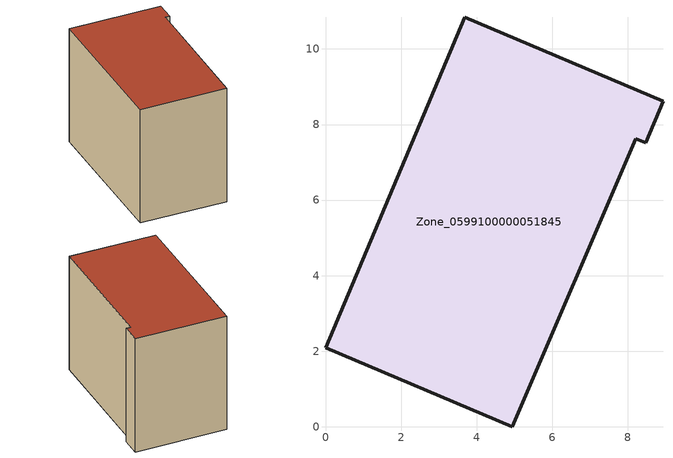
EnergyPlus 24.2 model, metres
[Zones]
Zone_0599100000051845
 floor ground (C_G): 0,2.09 3.69,10.84 8.93,8.62 8.47,7.52 8.21,7.63 4.94,0 z0
 wall outside (C_F): 3.69,10.84 0,2.09 4.94,0 8.21,7.63 8.47,7.52 8.93,8.62 3.69,10.84 z0:7.55
 roof outside (C_R): 8.93,8.62 3.69,10.84 0,2.09 4.94,0 8.21,7.63 8.47,7.52 z7.55
[BUILDING]
Pand.0599100000051845: North Axis=0; Terrain=City; Loads Convergence Tolerance Value=0.04; Temperature Convergence Tolerance Value=0.4; Solar Distribution=FullExterior; Maximum Number of Warmup Days=25; Minimum Number of Warmup Days=1
[Site:Location]
Rotterdam.The.Hague.AP_ZH_NLD Design_Conditions: Latitude=51.96; Longitude=4.45; Time Zone=1; Elevation=-4.5
[SITE:GROUNDTEMPERATURE:BUILDINGSURFACE]
18, 18, 18, 18, 18, 18, 18, 18, 18, 18, 18, 18
[MATERIAL] Thermal Absorptance=0.9; Solar Absorptance=0.7; Visible Absorptance=0.7
Name | Roughness | Thickness | Conductivity | Density | Specific Heat
G.TI.1975-1991 | MediumSmooth | 0.15 | 0.288461 | 540 | 1210
F.TI.1975-1991 | Rough | 0.3 | 0.230769 | 1920 | 840
R.TI.1975-1991 | MediumRough | 0.2 | 0.153846 | 1500 | 1000
[CONSTRUCTION]
C_G: G.TI.1975-1991
C_F: F.TI.1975-1991
C_R: R.TI.1975-1991
[ZONE]
Zone_0599100000051845: Type=1; Multiplier=1; Ceiling Height=Autocalculate; Volume=Autocalculate; Floor Area=autocalculate; Part of Total Floor Area=Yes
[ZONEINFILTRATION:DESIGNFLOWRATE]
Infil_Zone_0599100000051845: Zone or ZoneList or Space or SpaceList=Zone_0599100000051845; Schedule=AlwaysOn; Design Flow Rate Calculation Method=Flow/Area; Flow Rate per Floor Area=0.003; Constant Term Coefficient=1; Temperature Term Coefficient=0; Velocity Term Coefficient=0; Velocity Squared Term Coefficient=0
[HVACTEMPLATE:ZONE:IDEALLOADSAIRSYSTEM]
Zone_0599100000051845: Maximum Heating Supply Air Temperature=50; Minimum Cooling Supply Air Temperature=13; Maximum Heating Supply Air Humidity Ratio=0.0156; Minimum Cooling Supply Air Humidity Ratio=0.0077; Heating Limit=NoLimit; Cooling Limit=NoLimit; Dehumidification Control Type=ConstantSensibleHeatRatio; Cooling Sensible Heat Ratio=0.7; Dehumidification Setpoint=60; Humidification Control Type=None; Humidification Setpoint=30; Outdoor Air Method=None; Outdoor Air Flow Rate per Person=0.00944; Outdoor Air Flow Rate per Zone Floor Area=0; Outdoor Air Flow Rate per Zone=0; Demand Controlled Ventilation Type=None; Outdoor Air Economizer Type=NoEconomizer; Heat Recovery Type=None; Sensible Heat Recovery Effectiveness=0.7; Latent Heat Recovery Effectiveness=0.65
[ZONECONTROL:THERMOSTAT]
ThermostatControl_Zone_0599100000051845: Zone or ZoneList=Zone_0599100000051845; Control Type Schedule=DualSetpointControlType; Control 1=Thermostat_Zone_0599100000051845; Temperature Difference Between Cutout And Setpoint=0
[THERMOSTATSETPOINT:DUALSETPOINT]
Thermostat_Zone_0599100000051845: Heating Setpoint Temperature Schedule=HeatingSetpoint_Zone_0599100000051845; Cooling Setpoint Temperature Schedule=CoolingSetpoint_Zone_0599100000051845
[SCHEDULE:COMPACT]
HeatingSetpoint_Zone_0599100000051845: Through: 12/31, For: AllDays, Until: 24:00, 21
CoolingSetpoint_Zone_0599100000051845: Through: 12/31, For: AllDays, Until: 24:00, 24
DualSetpointControlType: Through: 12/31, For: AllDays, Until: 24:00, 4
AlwaysOn: Through: 12/31, For: AllDays, Until: 24:00, 1
